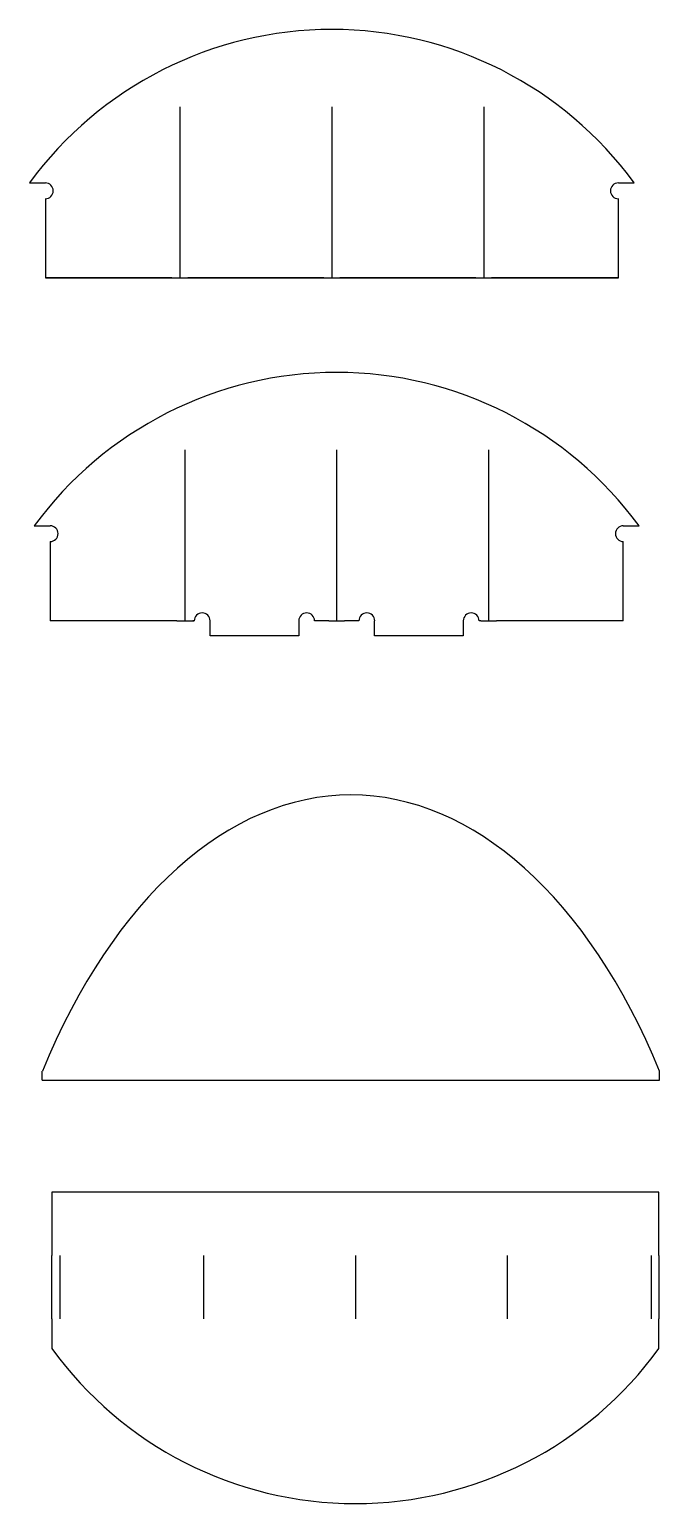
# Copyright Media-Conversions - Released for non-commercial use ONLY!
# Model space of a CAD drawing. Header units: inches. Extents: x 23.1 to 28, y 7.9 to 19.5.
import ezdxf

# ---------------------------------------------------------------- set-up
doc = ezdxf.new("R2010")
doc.units = ezdxf.units.IN
doc.header["$MEASUREMENT"] = 0

msp = doc.modelspace()

# ---------------------------------------------------------------- linework, layer by layer
for p, q in [((24.24, 18.897), (24.24, 17.547)), ((25.44, 18.897), (25.44, 17.547)), ((26.64, 18.897), (26.64, 17.547)), ((23.052, 18.297), (23.177, 18.297)), ((27.703, 18.297), (27.828, 18.297)), ((23.177, 18.172), (23.177, 17.547)), ((27.703, 17.547), (27.703, 18.172)), ((24.177, 17.547), (23.177, 17.547)), ((23.177, 17.547), (27.703, 17.547)), ((25.377, 17.547), (24.302, 17.547)), ((26.577, 17.547), (25.502, 17.547)), ((27.703, 17.547), (26.702, 17.547)), ((24.278, 16.189), (24.278, 14.839)), ((25.478, 16.189), (25.478, 14.836)), ((26.678, 16.189), (26.678, 14.839)), ((23.09, 15.589), (23.215, 15.589)), ((27.742, 15.589), (27.867, 15.589)), ((23.215, 15.464), (23.215, 14.839)), ((27.742, 14.839), (27.742, 15.464)), ((24.216, 14.839), (23.215, 14.839)), ((24.216, 14.839), (24.353, 14.839)), ((24.353, 14.839), (24.341, 14.839)), ((24.478, 14.719), (24.478, 14.839)), ((25.178, 14.839), (25.178, 14.719)), ((25.416, 14.839), (25.303, 14.839)), ((25.416, 14.839), (25.541, 14.839)), ((25.653, 14.839), (25.541, 14.839)), ((25.778, 14.719), (25.778, 14.839)), ((26.478, 14.839), (26.478, 14.719)), ((26.616, 14.839), (26.603, 14.839)), ((26.616, 14.839), (26.741, 14.839)), ((27.742, 14.839), (26.741, 14.839)), ((25.178, 14.719), (24.478, 14.719)), ((26.478, 14.719), (25.778, 14.719)), ((23.153, 11.212), (23.153, 11.283)), ((23.153, 11.212), (28.028, 11.212)), ((28.028, 11.212), (28.028, 11.283)), ((23.228, 10.327), (23.228, 9.827)), ((28.023, 10.327), (23.228, 10.327)), ((28.023, 9.827), (28.023, 10.327)), ((23.228, 9.327), (23.228, 9.827)), ((23.291, 9.827), (23.291, 9.327)), ((24.426, 9.827), (24.426, 9.327)), ((25.626, 9.827), (25.626, 9.327)), ((26.826, 9.827), (26.826, 9.327)), ((27.961, 9.827), (27.961, 9.327)), ((28.023, 9.827), (28.023, 9.327)), ((23.228, 9.327), (23.228, 9.093)), ((28.023, 9.093), (28.023, 9.327))]:
    msp.add_line(p, q)
for centre, radius, start, end in [((25.44, 16.548), 2.96, 36.2166, 143.7834), ((23.177, 18.234), 0.0625, 270, 90), ((27.703, 18.234), 0.0625, 90, 270), ((25.478, 13.84), 2.96, 36.2166, 143.7834), ((23.215, 15.527), 0.0625, 270, 90), ((27.742, 15.527), 0.0625, 90, 270), ((24.416, 14.839), 0.0625, 0, 180), ((25.241, 14.839), 0.0625, 0, 180), ((25.716, 14.839), 0.0625, 0, 180), ((26.541, 14.839), 0.0625, 0, 180), ((25.626, 10.829), 2.96, 215.9074, 324.0926)]:
    msp.add_arc(centre, radius, start, end)
msp.add_ellipse((25.591, 8.234), major_axis=(0, 5.23), ratio=0.573576, start_param=-0.948428, end_param=0.948428)

doc.saveas('drawing.dxf')
